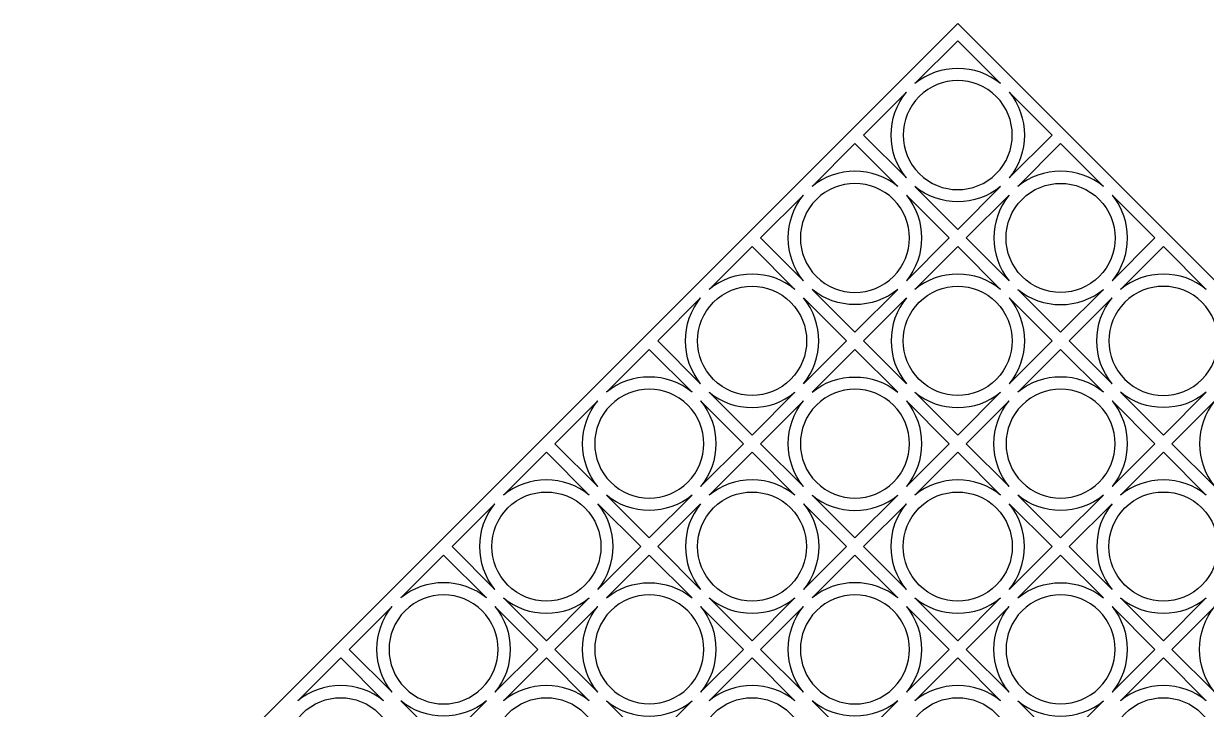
# Model space of a CAD drawing. Header units: centimetres. Extents: x -323 to 323, y -154 to 154.
# Drawn here: x -322.9 to -127.7, y 41 to 154.1 of the extents above; entities that cross this region are included whole.
import ezdxf

# ---------------------------------------------------------------- set-up
doc = ezdxf.new("R2010")
doc.units = ezdxf.units.CM
doc.header["$MEASUREMENT"] = 0
doc.layers.add('layer 1', color=7, linetype='Continuous')

msp = doc.modelspace()

# ---------------------------------------------------------------- linework, layer by layer
at = {"layer": 'layer 1', "color": 250}
for points, knots in [([(-168.76923, -154.14938), (-168.76923, -154.14938), (-322.91834, -0.00025), (-322.91834, -0.00025), (-322.91834, -0.00025), (-322.91834, -0.00025), (-168.76863, 154.14937), (-168.76863, 154.14937), (-168.76863, 154.14937), (-168.76863, 154.14937), (-14.61956, 0.0003), (-14.61956, 0.0003), (-14.61956, 0.0003), (-14.61956, 0.0003), (-168.76923, -154.14938), (-168.76923, -154.14938)], [0, 0, 0, 0, 0.2, 0.2, 0.2, 0.2, 0.4, 0.4, 0.4, 0.4, 0.6, 0.6, 0.6, 0.6, 1, 1, 1, 1]), ([(-175.83977, 144.2501), (-171.82001, 147.59938), (-165.71725, 147.59939), (-161.6975, 144.25012), (-161.6975, 144.25012), (-161.6975, 144.25012), (-168.76864, 151.32126), (-168.76864, 151.32126), (-168.76864, 151.32126), (-168.76864, 151.32126), (-175.83977, 144.2501), (-175.83977, 144.2501)], [0, 0, 0, 0, 0.25, 0.25, 0.25, 0.25, 0.5, 0.5, 0.5, 0.5, 1, 1, 1, 1]), ([(-162.40497, 142.12847), (-158.89189, 138.61548), (-158.89194, 132.91411), (-162.4049, 129.40109), (-162.4049, 129.40109), (-165.91794, 125.88803), (-171.61927, 125.88805), (-175.1323, 129.40105), (-175.1323, 129.40105), (-178.64533, 132.91406), (-178.64535, 138.6154), (-175.13234, 142.12844), (-175.13234, 142.12844), (-171.63792, 145.62289), (-165.89941, 145.62296), (-162.40497, 142.12847)], [0, 0, 0, 0, 0.2, 0.2, 0.2, 0.2, 0.4, 0.4, 0.4, 0.4, 0.6, 0.6, 0.6, 0.6, 1, 1, 1, 1]), ([(-177.25398, 142.83589), (-180.60328, 138.81616), (-180.60321, 132.71335), (-177.25398, 128.69361), (-177.25398, 128.69361), (-177.25398, 128.69361), (-184.32513, 135.76477), (-184.32513, 135.76477), (-184.32513, 135.76477), (-184.32513, 135.76477), (-177.25398, 142.83589), (-177.25398, 142.83589)], [0, 0, 0, 0, 0.25, 0.25, 0.25, 0.25, 0.5, 0.5, 0.5, 0.5, 1, 1, 1, 1]), ([(-160.28326, 128.69361), (-156.93399, 132.71338), (-156.93401, 138.81614), (-160.28328, 142.8359), (-160.28328, 142.8359), (-160.28328, 142.8359), (-153.21214, 135.76477), (-153.21214, 135.76477), (-153.21214, 135.76477), (-153.21214, 135.76477), (-160.28326, 128.69361), (-160.28326, 128.69361)], [0, 0, 0, 0, 0.25, 0.25, 0.25, 0.25, 0.5, 0.5, 0.5, 0.5, 1, 1, 1, 1]), ([(-192.81033, 127.27954), (-188.79058, 130.62882), (-182.68782, 130.62883), (-178.66806, 127.27956), (-178.66806, 127.27956), (-178.66806, 127.27956), (-185.7392, 134.3507), (-185.7392, 134.3507), (-185.7392, 134.3507), (-185.7392, 134.3507), (-192.81033, 127.27954), (-192.81033, 127.27954)], [0, 0, 0, 0, 0.25, 0.25, 0.25, 0.25, 0.5, 0.5, 0.5, 0.5, 1, 1, 1, 1]), ([(-158.86922, 127.27957), (-154.84944, 130.62885), (-148.7467, 130.6288), (-144.72693, 127.27955), (-144.72693, 127.27955), (-144.72693, 127.27955), (-151.79807, 134.35069), (-151.79807, 134.35069), (-151.79807, 134.35069), (-151.79807, 134.35069), (-158.86922, 127.27957), (-158.86922, 127.27957)], [0, 0, 0, 0, 0.25, 0.25, 0.25, 0.25, 0.5, 0.5, 0.5, 0.5, 1, 1, 1, 1]), ([(-179.37552, 125.15792), (-175.86247, 121.64492), (-175.86249, 115.94356), (-179.37546, 112.43053), (-179.37546, 112.43053), (-182.8885, 108.91747), (-188.58982, 108.9175), (-192.10286, 112.43049), (-192.10286, 112.43049), (-195.61589, 115.94349), (-195.61591, 121.64484), (-192.10291, 125.15787), (-192.10291, 125.15787), (-188.60848, 128.65233), (-182.86999, 128.65238), (-179.37552, 125.15792)], [0, 0, 0, 0, 0.2, 0.2, 0.2, 0.2, 0.4, 0.4, 0.4, 0.4, 0.6, 0.6, 0.6, 0.6, 1, 1, 1, 1]), ([(-175.83977, 127.27941), (-171.82004, 123.93016), (-165.71725, 123.93012), (-161.6975, 127.27938), (-161.6975, 127.27938), (-161.6975, 127.27938), (-168.76864, 120.20825), (-168.76864, 120.20825), (-168.76864, 120.20825), (-168.76864, 120.20825), (-175.83977, 127.27941), (-175.83977, 127.27941)], [0, 0, 0, 0, 0.25, 0.25, 0.25, 0.25, 0.5, 0.5, 0.5, 0.5, 1, 1, 1, 1]), ([(-145.43435, 125.15787), (-148.94732, 128.67093), (-154.64873, 128.67089), (-158.16174, 125.15794), (-158.16174, 125.15794), (-161.67478, 121.6449), (-161.67479, 115.94357), (-158.16178, 112.43053), (-158.16178, 112.43053), (-154.64876, 108.91748), (-148.94744, 108.9175), (-145.4344, 112.43048), (-145.4344, 112.43048), (-141.93992, 115.92493), (-141.9399, 121.66339), (-145.43435, 125.15787)], [0, 0, 0, 0, 0.2, 0.2, 0.2, 0.2, 0.4, 0.4, 0.4, 0.4, 0.6, 0.6, 0.6, 0.6, 1, 1, 1, 1]), ([(-194.22455, 125.86533), (-197.57385, 121.8456), (-197.57378, 115.74279), (-194.22454, 111.72305), (-194.22454, 111.72305), (-194.22454, 111.72305), (-201.29569, 118.7942), (-201.29569, 118.7942), (-201.29569, 118.7942), (-201.29569, 118.7942), (-194.22455, 125.86533), (-194.22455, 125.86533)], [0, 0, 0, 0, 0.25, 0.25, 0.25, 0.25, 0.5, 0.5, 0.5, 0.5, 1, 1, 1, 1]), ([(-177.25383, 111.72305), (-173.90453, 115.74284), (-173.90459, 121.84557), (-177.25384, 125.86534), (-177.25384, 125.86534), (-177.25384, 125.86534), (-170.1827, 118.7942), (-170.1827, 118.7942), (-170.1827, 118.7942), (-170.1827, 118.7942), (-177.25383, 111.72305), (-177.25383, 111.72305)], [0, 0, 0, 0, 0.25, 0.25, 0.25, 0.25, 0.5, 0.5, 0.5, 0.5, 1, 1, 1, 1]), ([(-160.28343, 111.72306), (-163.63267, 115.74282), (-163.63271, 121.84558), (-160.28344, 125.86535), (-160.28344, 125.86535), (-160.28344, 125.86535), (-167.35458, 118.7942), (-167.35458, 118.7942), (-167.35458, 118.7942), (-167.35458, 118.7942), (-160.28343, 111.72306), (-160.28343, 111.72306)], [0, 0, 0, 0, 0.25, 0.25, 0.25, 0.25, 0.5, 0.5, 0.5, 0.5, 1, 1, 1, 1]), ([(-143.31273, 111.72306), (-139.96346, 115.74281), (-139.96342, 121.84555), (-143.31271, 125.86533), (-143.31271, 125.86533), (-143.31271, 125.86533), (-136.24156, 118.79419), (-136.24156, 118.79419), (-136.24156, 118.79419), (-136.24156, 118.79419), (-143.31273, 111.72306), (-143.31273, 111.72306)], [0, 0, 0, 0, 0.25, 0.25, 0.25, 0.25, 0.5, 0.5, 0.5, 0.5, 1, 1, 1, 1]), ([(-209.78104, 110.30884), (-205.7613, 113.65813), (-199.65852, 113.65809), (-195.63876, 110.30884), (-195.63876, 110.30884), (-195.63876, 110.30884), (-202.70991, 117.37999), (-202.70991, 117.37999), (-202.70991, 117.37999), (-202.70991, 117.37999), (-209.78104, 110.30884), (-209.78104, 110.30884)], [0, 0, 0, 0, 0.25, 0.25, 0.25, 0.25, 0.5, 0.5, 0.5, 0.5, 1, 1, 1, 1]), ([(-175.83978, 110.30901), (-171.82, 113.6583), (-165.71726, 113.65824), (-161.69749, 110.30899), (-161.69749, 110.30899), (-161.69749, 110.30899), (-168.76863, 117.38013), (-168.76863, 117.38013), (-168.76863, 117.38013), (-168.76863, 117.38013), (-175.83978, 110.30901), (-175.83978, 110.30901)], [0, 0, 0, 0, 0.25, 0.25, 0.25, 0.25, 0.5, 0.5, 0.5, 0.5, 1, 1, 1, 1]), ([(-141.89865, 110.30897), (-137.87893, 113.65821), (-131.77613, 113.65828), (-127.75638, 110.30899), (-127.75638, 110.30899), (-127.75638, 110.30899), (-134.82753, 117.38014), (-134.82753, 117.38014), (-134.82753, 117.38014), (-134.82753, 117.38014), (-141.89865, 110.30897), (-141.89865, 110.30897)], [0, 0, 0, 0, 0.25, 0.25, 0.25, 0.25, 0.5, 0.5, 0.5, 0.5, 1, 1, 1, 1]), ([(-209.07362, 95.45981), (-205.56063, 91.94676), (-199.85929, 91.94679), (-196.34624, 95.45976), (-196.34624, 95.45976), (-192.83318, 98.97278), (-192.83321, 104.67412), (-196.34619, 108.18716), (-196.34619, 108.18716), (-199.8592, 111.70017), (-205.56056, 111.7002), (-209.07357, 108.1872), (-209.07357, 108.1872), (-212.56805, 104.69277), (-212.56809, 98.95428), (-209.07362, 95.45981)], [0, 0, 0, 0, 0.2, 0.2, 0.2, 0.2, 0.4, 0.4, 0.4, 0.4, 0.6, 0.6, 0.6, 0.6, 1, 1, 1, 1]), ([(-162.40492, 108.18731), (-165.91791, 111.70036), (-171.61926, 111.70035), (-175.1323, 108.18737), (-175.1323, 108.18737), (-178.64536, 104.67433), (-178.64532, 98.973), (-175.13234, 95.45997), (-175.13234, 95.45997), (-171.61934, 91.94694), (-165.91799, 91.94692), (-162.40497, 95.45992), (-162.40497, 95.45992), (-158.9105, 98.95436), (-158.91044, 104.69284), (-162.40492, 108.18731)], [0, 0, 0, 0, 0.2, 0.2, 0.2, 0.2, 0.4, 0.4, 0.4, 0.4, 0.6, 0.6, 0.6, 0.6, 1, 1, 1, 1]), ([(-128.46383, 108.18734), (-124.95079, 104.67435), (-124.95081, 98.97299), (-128.46378, 95.45996), (-128.46378, 95.45996), (-131.9768, 91.94691), (-137.67815, 91.94693), (-141.19118, 95.45992), (-141.19118, 95.45992), (-144.70419, 98.9729), (-144.70424, 104.67426), (-141.19125, 108.18728), (-141.19125, 108.18728), (-137.69679, 111.68176), (-131.95832, 111.68183), (-128.46383, 108.18734)], [0, 0, 0, 0, 0.2, 0.2, 0.2, 0.2, 0.4, 0.4, 0.4, 0.4, 0.6, 0.6, 0.6, 0.6, 1, 1, 1, 1]), ([(-192.81034, 110.30884), (-188.79059, 106.9596), (-182.68782, 106.95955), (-178.66805, 110.30882), (-178.66805, 110.30882), (-178.66805, 110.30882), (-185.7392, 103.23769), (-185.7392, 103.23769), (-185.7392, 103.23769), (-185.7392, 103.23769), (-192.81034, 110.30884), (-192.81034, 110.30884)], [0, 0, 0, 0, 0.25, 0.25, 0.25, 0.25, 0.5, 0.5, 0.5, 0.5, 1, 1, 1, 1]), ([(-144.72694, 110.30884), (-148.74667, 106.95958), (-154.84945, 106.95959), (-158.86922, 110.30885), (-158.86922, 110.30885), (-158.86922, 110.30885), (-151.79806, 103.23769), (-151.79806, 103.23769), (-151.79806, 103.23769), (-151.79806, 103.23769), (-144.72694, 110.30884), (-144.72694, 110.30884)], [0, 0, 0, 0, 0.25, 0.25, 0.25, 0.25, 0.5, 0.5, 0.5, 0.5, 1, 1, 1, 1]), ([(-211.19526, 108.89462), (-214.54454, 104.87488), (-214.54452, 98.7721), (-211.19527, 94.75235), (-211.19527, 94.75235), (-211.19527, 94.75235), (-218.26641, 101.82349), (-218.26641, 101.82349), (-218.26641, 101.82349), (-218.26641, 101.82349), (-211.19526, 108.89462), (-211.19526, 108.89462)], [0, 0, 0, 0, 0.25, 0.25, 0.25, 0.25, 0.5, 0.5, 0.5, 0.5, 1, 1, 1, 1]), ([(-194.22455, 108.89463), (-190.8753, 104.87488), (-190.87526, 98.77211), (-194.22453, 94.75235), (-194.22453, 94.75235), (-194.22453, 94.75235), (-187.1534, 101.82349), (-187.1534, 101.82349), (-187.1534, 101.82349), (-187.1534, 101.82349), (-194.22455, 108.89463), (-194.22455, 108.89463)], [0, 0, 0, 0, 0.25, 0.25, 0.25, 0.25, 0.5, 0.5, 0.5, 0.5, 1, 1, 1, 1]), ([(-177.254, 94.75249), (-180.60324, 98.77225), (-180.60326, 104.87501), (-177.25401, 108.89478), (-177.25401, 108.89478), (-177.25401, 108.89478), (-184.32514, 101.82363), (-184.32514, 101.82363), (-184.32514, 101.82363), (-184.32514, 101.82363), (-177.254, 94.75249), (-177.254, 94.75249)], [0, 0, 0, 0, 0.25, 0.25, 0.25, 0.25, 0.5, 0.5, 0.5, 0.5, 1, 1, 1, 1]), ([(-160.28329, 94.7525), (-156.93402, 98.77227), (-156.93398, 104.87499), (-160.28327, 108.89477), (-160.28327, 108.89477), (-160.28327, 108.89477), (-153.21213, 101.82363), (-153.21213, 101.82363), (-153.21213, 101.82363), (-153.21213, 101.82363), (-160.28329, 94.7525), (-160.28329, 94.7525)], [0, 0, 0, 0, 0.25, 0.25, 0.25, 0.25, 0.5, 0.5, 0.5, 0.5, 1, 1, 1, 1]), ([(-143.31286, 108.89476), (-146.66215, 104.87503), (-146.66212, 98.77224), (-143.31286, 94.75248), (-143.31286, 94.75248), (-143.31286, 94.75248), (-150.38402, 101.82363), (-150.38402, 101.82363), (-150.38402, 101.82363), (-150.38402, 101.82363), (-143.31286, 108.89476), (-143.31286, 108.89476)], [0, 0, 0, 0, 0.25, 0.25, 0.25, 0.25, 0.5, 0.5, 0.5, 0.5, 1, 1, 1, 1]), ([(-226.7516, 93.33827), (-222.73184, 96.68753), (-216.6291, 96.68759), (-212.60933, 93.33829), (-212.60933, 93.33829), (-212.60933, 93.33829), (-219.68046, 100.40943), (-219.68046, 100.40943), (-219.68046, 100.40943), (-219.68046, 100.40943), (-226.7516, 93.33827), (-226.7516, 93.33827)], [0, 0, 0, 0, 0.25, 0.25, 0.25, 0.25, 0.5, 0.5, 0.5, 0.5, 1, 1, 1, 1]), ([(-178.6682, 93.33828), (-182.68794, 96.68753), (-188.79073, 96.68757), (-192.81049, 93.3383), (-192.81049, 93.3383), (-192.81049, 93.3383), (-185.73934, 100.40943), (-185.73934, 100.40943), (-185.73934, 100.40943), (-185.73934, 100.40943), (-178.6682, 93.33828), (-178.6682, 93.33828)], [0, 0, 0, 0, 0.25, 0.25, 0.25, 0.25, 0.5, 0.5, 0.5, 0.5, 1, 1, 1, 1]), ([(-158.86921, 93.33841), (-154.84944, 96.68768), (-148.74672, 96.68771), (-144.72694, 93.33843), (-144.72694, 93.33843), (-144.72694, 93.33843), (-151.79808, 100.40957), (-151.79808, 100.40957), (-151.79808, 100.40957), (-151.79808, 100.40957), (-158.86921, 93.33841), (-158.86921, 93.33841)], [0, 0, 0, 0, 0.25, 0.25, 0.25, 0.25, 0.5, 0.5, 0.5, 0.5, 1, 1, 1, 1]), ([(-213.31679, 91.21665), (-209.80373, 87.70365), (-209.80376, 82.00229), (-213.31673, 78.48926), (-213.31673, 78.48926), (-216.82975, 74.97622), (-222.5311, 74.97622), (-226.04413, 78.48922), (-226.04413, 78.48922), (-229.55716, 82.00222), (-229.55719, 87.70357), (-226.04418, 91.2166), (-226.04418, 91.2166), (-222.54976, 94.71105), (-216.81125, 94.71111), (-213.31679, 91.21665)], [0, 0, 0, 0, 0.2, 0.2, 0.2, 0.2, 0.4, 0.4, 0.4, 0.4, 0.6, 0.6, 0.6, 0.6, 1, 1, 1, 1]), ([(-192.10302, 78.48921), (-195.61607, 82.0022), (-195.61605, 87.70354), (-192.10308, 91.21659), (-192.10308, 91.21659), (-188.59005, 94.72965), (-182.88869, 94.72961), (-179.37567, 91.21664), (-179.37567, 91.21664), (-175.86266, 87.70363), (-175.86262, 82.00228), (-179.37563, 78.48926), (-179.37563, 78.48926), (-182.87007, 74.99477), (-188.60854, 74.99474), (-192.10302, 78.48921)], [0, 0, 0, 0, 0.2, 0.2, 0.2, 0.2, 0.4, 0.4, 0.4, 0.4, 0.6, 0.6, 0.6, 0.6, 1, 1, 1, 1]), ([(-145.4344, 91.21678), (-141.92134, 87.70378), (-141.92139, 82.00241), (-145.43435, 78.4894), (-145.43435, 78.4894), (-148.94736, 74.97636), (-154.64873, 74.97634), (-158.16174, 78.48936), (-158.16174, 78.48936), (-161.67477, 82.00235), (-161.67479, 87.70371), (-158.16179, 91.21673), (-158.16179, 91.21673), (-154.67157, 94.70698), (-148.92466, 94.70704), (-145.4344, 91.21678)], [0, 0, 0, 0, 0.2, 0.2, 0.2, 0.2, 0.4, 0.4, 0.4, 0.4, 0.6, 0.6, 0.6, 0.6, 1, 1, 1, 1]), ([(-228.16582, 91.92407), (-231.51509, 87.90431), (-231.51506, 81.80154), (-228.16581, 77.78178), (-228.16581, 77.78178), (-228.16581, 77.78178), (-235.23696, 84.85294), (-235.23696, 84.85294), (-235.23696, 84.85294), (-235.23696, 84.85294), (-228.16582, 91.92407), (-228.16582, 91.92407)], [0, 0, 0, 0, 0.25, 0.25, 0.25, 0.25, 0.5, 0.5, 0.5, 0.5, 1, 1, 1, 1]), ([(-211.19509, 77.78178), (-207.8458, 81.80156), (-207.84585, 87.90429), (-211.1951, 91.92407), (-211.1951, 91.92407), (-211.1951, 91.92407), (-204.12398, 84.85294), (-204.12398, 84.85294), (-204.12398, 84.85294), (-204.12398, 84.85294), (-211.19509, 77.78178), (-211.19509, 77.78178)], [0, 0, 0, 0, 0.25, 0.25, 0.25, 0.25, 0.5, 0.5, 0.5, 0.5, 1, 1, 1, 1]), ([(-195.63876, 93.33812), (-199.65854, 89.98883), (-205.76127, 89.98887), (-209.78105, 93.33813), (-209.78105, 93.33813), (-209.78105, 93.33813), (-202.70991, 86.26699), (-202.70991, 86.26699), (-202.70991, 86.26699), (-202.70991, 86.26699), (-195.63876, 93.33812), (-195.63876, 93.33812)], [0, 0, 0, 0, 0.25, 0.25, 0.25, 0.25, 0.5, 0.5, 0.5, 0.5, 1, 1, 1, 1]), ([(-194.22471, 91.92407), (-197.574, 87.9043), (-197.57395, 81.80156), (-194.2247, 77.78178), (-194.2247, 77.78178), (-194.2247, 77.78178), (-201.29584, 84.85292), (-201.29584, 84.85292), (-201.29584, 84.85292), (-201.29584, 84.85292), (-194.22471, 91.92407), (-194.22471, 91.92407)], [0, 0, 0, 0, 0.25, 0.25, 0.25, 0.25, 0.5, 0.5, 0.5, 0.5, 1, 1, 1, 1]), ([(-177.25399, 77.78179), (-173.9047, 81.80154), (-173.90474, 87.90431), (-177.25399, 91.92407), (-177.25399, 91.92407), (-177.25399, 91.92407), (-170.18284, 84.85292), (-170.18284, 84.85292), (-170.18284, 84.85292), (-170.18284, 84.85292), (-177.25399, 77.78179), (-177.25399, 77.78179)], [0, 0, 0, 0, 0.25, 0.25, 0.25, 0.25, 0.5, 0.5, 0.5, 0.5, 1, 1, 1, 1]), ([(-161.6975, 93.33828), (-165.71726, 89.989), (-171.82002, 89.98903), (-175.83978, 93.33829), (-175.83978, 93.33829), (-175.83978, 93.33829), (-168.76863, 86.26714), (-168.76863, 86.26714), (-168.76863, 86.26714), (-168.76863, 86.26714), (-161.6975, 93.33828), (-161.6975, 93.33828)], [0, 0, 0, 0, 0.25, 0.25, 0.25, 0.25, 0.5, 0.5, 0.5, 0.5, 1, 1, 1, 1]), ([(-160.28343, 91.9242), (-163.63271, 87.90445), (-163.63267, 81.80167), (-160.28343, 77.78192), (-160.28343, 77.78192), (-160.28343, 77.78192), (-167.35458, 84.85307), (-167.35458, 84.85307), (-167.35458, 84.85307), (-167.35458, 84.85307), (-160.28343, 91.9242), (-160.28343, 91.9242)], [0, 0, 0, 0, 0.25, 0.25, 0.25, 0.25, 0.5, 0.5, 0.5, 0.5, 1, 1, 1, 1]), ([(-143.31271, 77.78193), (-139.9634, 81.80171), (-139.96347, 87.90444), (-143.31272, 91.92421), (-143.31272, 91.92421), (-143.31272, 91.92421), (-136.24158, 84.85307), (-136.24158, 84.85307), (-136.24158, 84.85307), (-136.24158, 84.85307), (-143.31271, 77.78193), (-143.31271, 77.78193)], [0, 0, 0, 0, 0.25, 0.25, 0.25, 0.25, 0.5, 0.5, 0.5, 0.5, 1, 1, 1, 1]), ([(-141.89866, 93.33827), (-137.8789, 89.98903), (-131.77615, 89.98897), (-127.75637, 93.33825), (-127.75637, 93.33825), (-127.75637, 93.33825), (-134.82753, 86.26713), (-134.82753, 86.26713), (-134.82753, 86.26713), (-134.82753, 86.26713), (-141.89866, 93.33827), (-141.89866, 93.33827)], [0, 0, 0, 0, 0.25, 0.25, 0.25, 0.25, 0.5, 0.5, 0.5, 0.5, 1, 1, 1, 1]), ([(-126.34231, 77.78192), (-129.69156, 81.80164), (-129.69158, 87.90447), (-126.34233, 91.92421), (-126.34233, 91.92421), (-126.34233, 91.92421), (-133.41346, 84.85306), (-133.41346, 84.85306), (-133.41346, 84.85306), (-133.41346, 84.85306), (-126.34231, 77.78192), (-126.34231, 77.78192)], [0, 0, 0, 0, 0.25, 0.25, 0.25, 0.25, 0.5, 0.5, 0.5, 0.5, 1, 1, 1, 1]), ([(-243.72231, 76.36758), (-239.70254, 79.71687), (-233.59978, 79.71682), (-229.58002, 76.36757), (-229.58002, 76.36757), (-229.58002, 76.36757), (-236.65118, 83.43872), (-236.65118, 83.43872), (-236.65118, 83.43872), (-236.65118, 83.43872), (-243.72231, 76.36758), (-243.72231, 76.36758)], [0, 0, 0, 0, 0.25, 0.25, 0.25, 0.25, 0.5, 0.5, 0.5, 0.5, 1, 1, 1, 1]), ([(-209.78105, 76.36774), (-207.87526, 77.95564), (-205.38889, 78.87844), (-202.71003, 78.87847), (-202.71003, 78.87847), (-202.71003, 78.87847), (-202.71003, 78.88237), (-202.71003, 78.88237), (-202.71003, 78.88237), (-202.71003, 78.88237), (-202.70987, 78.88237), (-202.70987, 78.88237), (-202.70987, 78.88237), (-202.70987, 78.88237), (-202.70981, 78.88238), (-202.70981, 78.88238), (-202.70981, 78.88238), (-202.70981, 78.88238), (-202.70981, 78.87846), (-202.70981, 78.87846), (-202.70981, 78.87846), (-200.03095, 78.87846), (-197.54457, 77.95563), (-195.63876, 76.36773), (-195.63876, 76.36773), (-195.63876, 76.36773), (-202.70989, 83.43886), (-202.70989, 83.43886), (-202.70989, 83.43886), (-202.70989, 83.43886), (-209.78105, 76.36774), (-209.78105, 76.36774)], [0, 0, 0, 0, 0.111111111, 0.111111111, 0.111111111, 0.111111111, 0.222222222, 0.222222222, 0.222222222, 0.222222222, 0.333333333, 0.333333333, 0.333333333, 0.333333333, 0.444444444, 0.444444444, 0.444444444, 0.444444444, 0.555555556, 0.555555556, 0.555555556, 0.555555556, 0.666666667, 0.666666667, 0.666666667, 0.666666667, 0.777777778, 0.777777778, 0.777777778, 0.777777778, 1, 1, 1, 1]), ([(-175.83992, 76.36771), (-171.82017, 79.71699), (-165.71739, 79.71696), (-161.69765, 76.3677), (-161.69765, 76.3677), (-161.69765, 76.3677), (-168.76879, 83.43886), (-168.76879, 83.43886), (-168.76879, 83.43886), (-168.76879, 83.43886), (-175.83992, 76.36771), (-175.83992, 76.36771)], [0, 0, 0, 0, 0.25, 0.25, 0.25, 0.25, 0.5, 0.5, 0.5, 0.5, 1, 1, 1, 1]), ([(-141.89866, 76.36787), (-137.87887, 79.71715), (-131.77615, 79.71712), (-127.75637, 76.36786), (-127.75637, 76.36786), (-127.75637, 76.36786), (-134.82751, 83.439), (-134.82751, 83.439), (-134.82751, 83.439), (-134.82751, 83.439), (-141.89866, 76.36787), (-141.89866, 76.36787)], [0, 0, 0, 0, 0.25, 0.25, 0.25, 0.25, 0.5, 0.5, 0.5, 0.5, 1, 1, 1, 1]), ([(-243.01489, 61.51855), (-239.50189, 58.00549), (-233.80054, 58.00551), (-230.28751, 61.51849), (-230.28751, 61.51849), (-226.77446, 65.03151), (-226.77447, 70.73287), (-230.28746, 74.24589), (-230.28746, 74.24589), (-233.80046, 77.75892), (-239.50181, 77.75894), (-243.01484, 74.24594), (-243.01484, 74.24594), (-246.50931, 70.7515), (-246.50936, 65.01301), (-243.01489, 61.51855)], [0, 0, 0, 0, 0.2, 0.2, 0.2, 0.2, 0.4, 0.4, 0.4, 0.4, 0.6, 0.6, 0.6, 0.6, 1, 1, 1, 1]), ([(-226.7516, 76.36758), (-222.73187, 73.01834), (-216.62907, 73.01829), (-212.60932, 76.36756), (-212.60932, 76.36756), (-212.60932, 76.36756), (-219.68046, 69.29642), (-219.68046, 69.29642), (-219.68046, 69.29642), (-219.68046, 69.29642), (-226.7516, 76.36758), (-226.7516, 76.36758)], [0, 0, 0, 0, 0.25, 0.25, 0.25, 0.25, 0.5, 0.5, 0.5, 0.5, 1, 1, 1, 1]), ([(-196.34618, 74.24604), (-199.85917, 77.75909), (-205.56054, 77.75907), (-209.07357, 74.2461), (-209.07357, 74.2461), (-212.58662, 70.73308), (-212.58659, 65.03171), (-209.07361, 61.5187), (-209.07361, 61.5187), (-205.5606, 58.00567), (-199.85927, 58.00565), (-196.34623, 61.51865), (-196.34623, 61.51865), (-192.85177, 65.01308), (-192.85171, 70.75157), (-196.34618, 74.24604)], [0, 0, 0, 0, 0.2, 0.2, 0.2, 0.2, 0.4, 0.4, 0.4, 0.4, 0.6, 0.6, 0.6, 0.6, 1, 1, 1, 1]), ([(-178.66822, 76.36758), (-182.68796, 73.01831), (-188.79071, 73.01829), (-192.81048, 76.36756), (-192.81048, 76.36756), (-192.81048, 76.36756), (-185.73934, 69.29642), (-185.73934, 69.29642), (-185.73934, 69.29642), (-185.73934, 69.29642), (-178.66822, 76.36758), (-178.66822, 76.36758)], [0, 0, 0, 0, 0.25, 0.25, 0.25, 0.25, 0.5, 0.5, 0.5, 0.5, 1, 1, 1, 1]), ([(-175.13251, 61.51868), (-171.61949, 58.00561), (-165.91815, 58.00565), (-162.40512, 61.51862), (-162.40512, 61.51862), (-158.89209, 65.03163), (-158.89207, 70.73301), (-162.40509, 74.24602), (-162.40509, 74.24602), (-165.91808, 77.75905), (-171.61944, 77.75906), (-175.13246, 74.24607), (-175.13246, 74.24607), (-178.62694, 70.75161), (-178.62696, 65.01314), (-175.13251, 61.51868)], [0, 0, 0, 0, 0.2, 0.2, 0.2, 0.2, 0.4, 0.4, 0.4, 0.4, 0.6, 0.6, 0.6, 0.6, 1, 1, 1, 1]), ([(-158.86922, 76.36771), (-154.84947, 73.01846), (-148.74669, 73.01843), (-144.72694, 76.36769), (-144.72694, 76.36769), (-144.72694, 76.36769), (-151.79808, 69.29656), (-151.79808, 69.29656), (-151.79808, 69.29656), (-151.79808, 69.29656), (-158.86922, 76.36771), (-158.86922, 76.36771)], [0, 0, 0, 0, 0.25, 0.25, 0.25, 0.25, 0.5, 0.5, 0.5, 0.5, 1, 1, 1, 1]), ([(-128.4638, 74.24618), (-131.9768, 77.75924), (-137.67817, 77.75919), (-141.19118, 74.24623), (-141.19118, 74.24623), (-144.70422, 70.73322), (-144.70423, 65.03184), (-141.19122, 61.51884), (-141.19122, 61.51884), (-137.67821, 58.0058), (-131.97686, 58.0058), (-128.46384, 61.51879), (-128.46384, 61.51879), (-124.96937, 65.01323), (-124.96933, 70.75171), (-128.4638, 74.24618)], [0, 0, 0, 0, 0.2, 0.2, 0.2, 0.2, 0.4, 0.4, 0.4, 0.4, 0.6, 0.6, 0.6, 0.6, 1, 1, 1, 1]), ([(-245.13652, 74.95336), (-248.4858, 70.93362), (-248.48581, 64.83084), (-245.13653, 60.81109), (-245.13653, 60.81109), (-245.13653, 60.81109), (-252.20767, 67.88222), (-252.20767, 67.88222), (-252.20767, 67.88222), (-252.20767, 67.88222), (-245.13652, 74.95336), (-245.13652, 74.95336)], [0, 0, 0, 0, 0.25, 0.25, 0.25, 0.25, 0.5, 0.5, 0.5, 0.5, 1, 1, 1, 1]), ([(-228.16583, 74.95336), (-224.81656, 70.93362), (-224.81653, 64.83084), (-228.1658, 60.81108), (-228.1658, 60.81108), (-228.1658, 60.81108), (-221.09466, 67.88222), (-221.09466, 67.88222), (-221.09466, 67.88222), (-221.09466, 67.88222), (-228.16583, 74.95336), (-228.16583, 74.95336)], [0, 0, 0, 0, 0.25, 0.25, 0.25, 0.25, 0.5, 0.5, 0.5, 0.5, 1, 1, 1, 1]), ([(-211.19526, 60.81123), (-214.54449, 64.83095), (-214.54454, 70.93376), (-211.19528, 74.95351), (-211.19528, 74.95351), (-211.19528, 74.95351), (-218.26642, 67.88237), (-218.26642, 67.88237), (-218.26642, 67.88237), (-218.26642, 67.88237), (-211.19526, 60.81123), (-211.19526, 60.81123)], [0, 0, 0, 0, 0.25, 0.25, 0.25, 0.25, 0.5, 0.5, 0.5, 0.5, 1, 1, 1, 1]), ([(-194.22457, 60.81123), (-190.8753, 64.83097), (-190.87522, 70.93372), (-194.22454, 74.9535), (-194.22454, 74.9535), (-194.22454, 74.9535), (-187.1534, 67.88237), (-187.1534, 67.88237), (-187.1534, 67.88237), (-187.1534, 67.88237), (-194.22457, 60.81123), (-194.22457, 60.81123)], [0, 0, 0, 0, 0.25, 0.25, 0.25, 0.25, 0.5, 0.5, 0.5, 0.5, 1, 1, 1, 1]), ([(-177.25413, 74.95349), (-180.6034, 70.93374), (-180.60343, 64.83099), (-177.25415, 60.81122), (-177.25415, 60.81122), (-177.25415, 60.81122), (-184.32529, 67.88236), (-184.32529, 67.88236), (-184.32529, 67.88236), (-184.32529, 67.88236), (-177.25413, 74.95349), (-177.25413, 74.95349)], [0, 0, 0, 0, 0.25, 0.25, 0.25, 0.25, 0.5, 0.5, 0.5, 0.5, 1, 1, 1, 1]), ([(-160.28343, 74.9535), (-156.93418, 70.93375), (-156.93414, 64.83097), (-160.28341, 60.81121), (-160.28341, 60.81121), (-160.28341, 60.81121), (-153.21228, 67.88236), (-153.21228, 67.88236), (-153.21228, 67.88236), (-153.21228, 67.88236), (-160.28343, 74.9535), (-160.28343, 74.9535)], [0, 0, 0, 0, 0.25, 0.25, 0.25, 0.25, 0.5, 0.5, 0.5, 0.5, 1, 1, 1, 1]), ([(-143.31287, 60.81136), (-146.66212, 64.8311), (-146.66215, 70.9339), (-143.31289, 74.95365), (-143.31289, 74.95365), (-143.31289, 74.95365), (-150.38402, 67.8825), (-150.38402, 67.8825), (-150.38402, 67.8825), (-150.38402, 67.8825), (-143.31287, 60.81136), (-143.31287, 60.81136)], [0, 0, 0, 0, 0.25, 0.25, 0.25, 0.25, 0.5, 0.5, 0.5, 0.5, 1, 1, 1, 1]), ([(-260.69289, 59.39707), (-256.6731, 62.74634), (-250.57039, 62.74637), (-246.55062, 59.39709), (-246.55062, 59.39709), (-246.55062, 59.39709), (-253.62176, 66.46824), (-253.62176, 66.46824), (-253.62176, 66.46824), (-253.62176, 66.46824), (-260.69289, 59.39707), (-260.69289, 59.39707)], [0, 0, 0, 0, 0.25, 0.25, 0.25, 0.25, 0.5, 0.5, 0.5, 0.5, 1, 1, 1, 1]), ([(-212.60948, 59.39701), (-216.6292, 62.74627), (-222.73201, 62.74629), (-226.75175, 59.39703), (-226.75175, 59.39703), (-226.75175, 59.39703), (-219.68061, 66.46817), (-219.68061, 66.46817), (-219.68061, 66.46817), (-219.68061, 66.46817), (-212.60948, 59.39701), (-212.60948, 59.39701)], [0, 0, 0, 0, 0.25, 0.25, 0.25, 0.25, 0.5, 0.5, 0.5, 0.5, 1, 1, 1, 1]), ([(-192.81048, 59.39714), (-188.79071, 62.74642), (-182.68798, 62.74644), (-178.66821, 59.39716), (-178.66821, 59.39716), (-178.66821, 59.39716), (-185.73935, 66.4683), (-185.73935, 66.4683), (-185.73935, 66.4683), (-185.73935, 66.4683), (-192.81048, 59.39714), (-192.81048, 59.39714)], [0, 0, 0, 0, 0.25, 0.25, 0.25, 0.25, 0.5, 0.5, 0.5, 0.5, 1, 1, 1, 1]), ([(-144.72708, 59.39715), (-148.74682, 62.74639), (-154.84961, 62.74644), (-158.86937, 59.39717), (-158.86937, 59.39717), (-158.86937, 59.39717), (-151.79822, 66.4683), (-151.79822, 66.4683), (-151.79822, 66.4683), (-151.79822, 66.4683), (-144.72708, 59.39715), (-144.72708, 59.39715)], [0, 0, 0, 0, 0.25, 0.25, 0.25, 0.25, 0.5, 0.5, 0.5, 0.5, 1, 1, 1, 1]), ([(-247.25807, 57.27545), (-243.74502, 53.76243), (-243.74504, 48.0611), (-247.25802, 44.54806), (-247.25802, 44.54806), (-250.77104, 41.03501), (-256.4724, 41.03503), (-259.98542, 44.54802), (-259.98542, 44.54802), (-263.49844, 48.06101), (-263.49844, 53.76238), (-259.98547, 57.2754), (-259.98547, 57.2754), (-256.49102, 60.76985), (-250.75256, 60.76991), (-247.25807, 57.27545)], [0, 0, 0, 0, 0.2, 0.2, 0.2, 0.2, 0.4, 0.4, 0.4, 0.4, 0.6, 0.6, 0.6, 0.6, 1, 1, 1, 1]), ([(-226.04429, 44.54794), (-229.55733, 48.06093), (-229.55732, 53.76229), (-226.04434, 57.27533), (-226.04434, 57.27533), (-222.53133, 60.78837), (-216.82995, 60.78835), (-213.31694, 57.27537), (-213.31694, 57.27537), (-209.80391, 53.76236), (-209.8039, 48.06102), (-213.31689, 44.54799), (-213.31689, 44.54799), (-216.81133, 41.05353), (-222.54981, 41.05347), (-226.04429, 44.54794)], [0, 0, 0, 0, 0.2, 0.2, 0.2, 0.2, 0.4, 0.4, 0.4, 0.4, 0.6, 0.6, 0.6, 0.6, 1, 1, 1, 1]), ([(-179.37567, 57.27552), (-175.86261, 53.76252), (-175.86264, 48.06116), (-179.37561, 44.54813), (-179.37561, 44.54813), (-182.88862, 41.03507), (-188.58999, 41.03509), (-192.10301, 44.54809), (-192.10301, 44.54809), (-195.61604, 48.06109), (-195.61606, 53.76244), (-192.10306, 57.27547), (-192.10306, 57.27547), (-188.60862, 60.76993), (-182.87014, 60.76999), (-179.37567, 57.27552)], [0, 0, 0, 0, 0.2, 0.2, 0.2, 0.2, 0.4, 0.4, 0.4, 0.4, 0.6, 0.6, 0.6, 0.6, 1, 1, 1, 1]), ([(-158.1619, 44.54808), (-161.67496, 48.06108), (-161.67493, 53.76243), (-158.16196, 57.27546), (-158.16196, 57.27546), (-154.64896, 60.78849), (-148.94756, 60.78851), (-145.43457, 57.2755), (-145.43457, 57.2755), (-141.92152, 53.76249), (-141.92152, 48.06114), (-145.43452, 44.54812), (-145.43452, 44.54812), (-148.92896, 41.05365), (-154.66744, 41.0536), (-158.1619, 44.54808)], [0, 0, 0, 0, 0.2, 0.2, 0.2, 0.2, 0.4, 0.4, 0.4, 0.4, 0.6, 0.6, 0.6, 0.6, 1, 1, 1, 1]), ([(-229.58002, 59.39685), (-233.5998, 56.04757), (-239.70255, 56.0476), (-243.72231, 59.39687), (-243.72231, 59.39687), (-243.72231, 59.39687), (-236.65118, 52.32573), (-236.65118, 52.32573), (-236.65118, 52.32573), (-236.65118, 52.32573), (-229.58002, 59.39685), (-229.58002, 59.39685)], [0, 0, 0, 0, 0.25, 0.25, 0.25, 0.25, 0.5, 0.5, 0.5, 0.5, 1, 1, 1, 1]), ([(-195.63876, 59.39701), (-199.65855, 56.04775), (-205.76126, 56.04775), (-209.78105, 59.39702), (-209.78105, 59.39702), (-209.78105, 59.39702), (-202.7099, 52.32587), (-202.7099, 52.32587), (-202.7099, 52.32587), (-202.7099, 52.32587), (-195.63876, 59.39701), (-195.63876, 59.39701)], [0, 0, 0, 0, 0.25, 0.25, 0.25, 0.25, 0.5, 0.5, 0.5, 0.5, 1, 1, 1, 1]), ([(-161.69764, 59.39699), (-165.71743, 56.0477), (-171.82015, 56.04774), (-175.83993, 59.397), (-175.83993, 59.397), (-175.83993, 59.397), (-168.76879, 52.32586), (-168.76879, 52.32586), (-168.76879, 52.32586), (-168.76879, 52.32586), (-161.69764, 59.39699), (-161.69764, 59.39699)], [0, 0, 0, 0, 0.25, 0.25, 0.25, 0.25, 0.5, 0.5, 0.5, 0.5, 1, 1, 1, 1]), ([(-127.75638, 59.39715), (-131.77614, 56.04787), (-137.8789, 56.0479), (-141.89866, 59.39716), (-141.89866, 59.39716), (-141.89866, 59.39716), (-134.82751, 52.326), (-134.82751, 52.326), (-134.82751, 52.326), (-134.82751, 52.326), (-127.75638, 59.39715), (-127.75638, 59.39715)], [0, 0, 0, 0, 0.25, 0.25, 0.25, 0.25, 0.5, 0.5, 0.5, 0.5, 1, 1, 1, 1]), ([(-262.1071, 57.98286), (-265.4564, 53.9631), (-265.45635, 47.86033), (-262.1071, 43.84058), (-262.1071, 43.84058), (-262.1071, 43.84058), (-269.17825, 50.91173), (-269.17825, 50.91173), (-269.17825, 50.91173), (-269.17825, 50.91173), (-262.1071, 57.98286), (-262.1071, 57.98286)], [0, 0, 0, 0, 0.25, 0.25, 0.25, 0.25, 0.5, 0.5, 0.5, 0.5, 1, 1, 1, 1]), ([(-245.13638, 43.84058), (-241.78709, 47.86036), (-241.78713, 53.96309), (-245.1364, 57.98287), (-245.1364, 57.98287), (-245.1364, 57.98287), (-238.06525, 50.91173), (-238.06525, 50.91173), (-238.06525, 50.91173), (-238.06525, 50.91173), (-245.13638, 43.84058), (-245.13638, 43.84058)], [0, 0, 0, 0, 0.25, 0.25, 0.25, 0.25, 0.5, 0.5, 0.5, 0.5, 1, 1, 1, 1]), ([(-228.16598, 57.98281), (-231.51527, 53.96303), (-231.51521, 47.86029), (-228.16596, 43.84052), (-228.16596, 43.84052), (-228.16596, 43.84052), (-235.2371, 50.91165), (-235.2371, 50.91165), (-235.2371, 50.91165), (-235.2371, 50.91165), (-228.16598, 57.98281), (-228.16598, 57.98281)], [0, 0, 0, 0, 0.25, 0.25, 0.25, 0.25, 0.5, 0.5, 0.5, 0.5, 1, 1, 1, 1]), ([(-211.19525, 43.84052), (-207.84599, 47.86031), (-207.84599, 53.96302), (-211.19526, 57.98281), (-211.19526, 57.98281), (-211.19526, 57.98281), (-204.12411, 50.91165), (-204.12411, 50.91165), (-204.12411, 50.91165), (-204.12411, 50.91165), (-211.19525, 43.84052), (-211.19525, 43.84052)], [0, 0, 0, 0, 0.25, 0.25, 0.25, 0.25, 0.5, 0.5, 0.5, 0.5, 1, 1, 1, 1]), ([(-194.2247, 57.98293), (-197.57397, 53.96318), (-197.57394, 47.8604), (-194.22469, 43.84065), (-194.22469, 43.84065), (-194.22469, 43.84065), (-201.29584, 50.9118), (-201.29584, 50.9118), (-201.29584, 50.9118), (-201.29584, 50.9118), (-194.2247, 57.98293), (-194.2247, 57.98293)], [0, 0, 0, 0, 0.25, 0.25, 0.25, 0.25, 0.5, 0.5, 0.5, 0.5, 1, 1, 1, 1]), ([(-177.25397, 43.84065), (-173.90468, 47.86044), (-173.90473, 53.96317), (-177.25399, 57.98294), (-177.25399, 57.98294), (-177.25399, 57.98294), (-170.18285, 50.9118), (-170.18285, 50.9118), (-170.18285, 50.9118), (-170.18285, 50.9118), (-177.25397, 43.84065), (-177.25397, 43.84065)], [0, 0, 0, 0, 0.25, 0.25, 0.25, 0.25, 0.5, 0.5, 0.5, 0.5, 1, 1, 1, 1]), ([(-160.2836, 57.98294), (-163.63286, 53.96315), (-163.63285, 47.86044), (-160.28358, 43.84065), (-160.28358, 43.84065), (-160.28358, 43.84065), (-167.35472, 50.91179), (-167.35472, 50.91179), (-167.35472, 50.91179), (-167.35472, 50.91179), (-160.2836, 57.98294), (-160.2836, 57.98294)], [0, 0, 0, 0, 0.25, 0.25, 0.25, 0.25, 0.5, 0.5, 0.5, 0.5, 1, 1, 1, 1]), ([(-143.31287, 43.84066), (-139.96359, 47.86042), (-139.96361, 53.96318), (-143.31288, 57.98293), (-143.31288, 57.98293), (-143.31288, 57.98293), (-136.24172, 50.91179), (-136.24172, 50.91179), (-136.24172, 50.91179), (-136.24172, 50.91179), (-143.31287, 43.84066), (-143.31287, 43.84066)], [0, 0, 0, 0, 0.25, 0.25, 0.25, 0.25, 0.5, 0.5, 0.5, 0.5, 1, 1, 1, 1]), ([(-126.34231, 57.98308), (-129.69159, 53.96333), (-129.69155, 47.86055), (-126.3423, 43.84079), (-126.3423, 43.84079), (-126.3423, 43.84079), (-133.41345, 50.91194), (-133.41345, 50.91194), (-133.41345, 50.91194), (-133.41345, 50.91194), (-126.34231, 57.98308), (-126.34231, 57.98308)], [0, 0, 0, 0, 0.25, 0.25, 0.25, 0.25, 0.5, 0.5, 0.5, 0.5, 1, 1, 1, 1]), ([(-277.66359, 42.42637), (-273.64382, 45.77566), (-267.54109, 45.77561), (-263.52131, 42.42637), (-263.52131, 42.42637), (-263.52131, 42.42637), (-270.59247, 49.49753), (-270.59247, 49.49753), (-270.59247, 49.49753), (-270.59247, 49.49753), (-277.66359, 42.42637), (-277.66359, 42.42637)], [0, 0, 0, 0, 0.25, 0.25, 0.25, 0.25, 0.5, 0.5, 0.5, 0.5, 1, 1, 1, 1]), ([(-243.72234, 42.42654), (-239.70253, 45.77582), (-233.59984, 45.77577), (-229.58005, 42.42652), (-229.58005, 42.42652), (-229.58005, 42.42652), (-236.65119, 49.49767), (-236.65119, 49.49767), (-236.65119, 49.49767), (-236.65119, 49.49767), (-243.72234, 42.42654), (-243.72234, 42.42654)], [0, 0, 0, 0, 0.25, 0.25, 0.25, 0.25, 0.5, 0.5, 0.5, 0.5, 1, 1, 1, 1]), ([(-209.78119, 42.42644), (-205.76142, 45.77573), (-199.65866, 45.77568), (-195.63891, 42.42644), (-195.63891, 42.42644), (-195.63891, 42.42644), (-202.71006, 49.49759), (-202.71006, 49.49759), (-202.71006, 49.49759), (-202.71006, 49.49759), (-209.78119, 42.42644), (-209.78119, 42.42644)], [0, 0, 0, 0, 0.25, 0.25, 0.25, 0.25, 0.5, 0.5, 0.5, 0.5, 1, 1, 1, 1]), ([(-175.83993, 42.42661), (-171.82015, 45.7759), (-165.71741, 45.77584), (-161.69764, 42.42659), (-161.69764, 42.42659), (-161.69764, 42.42659), (-168.76878, 49.49773), (-168.76878, 49.49773), (-168.76878, 49.49773), (-168.76878, 49.49773), (-175.83993, 42.42661), (-175.83993, 42.42661)], [0, 0, 0, 0, 0.25, 0.25, 0.25, 0.25, 0.5, 0.5, 0.5, 0.5, 1, 1, 1, 1]), ([(-141.89881, 42.42659), (-137.87904, 45.77588), (-131.77626, 45.77582), (-127.75651, 42.42658), (-127.75651, 42.42658), (-127.75651, 42.42658), (-134.82767, 49.49773), (-134.82767, 49.49773), (-134.82767, 49.49773), (-134.82767, 49.49773), (-141.89881, 42.42659), (-141.89881, 42.42659)], [0, 0, 0, 0, 0.25, 0.25, 0.25, 0.25, 0.5, 0.5, 0.5, 0.5, 1, 1, 1, 1]), ([(-276.95618, 27.57734), (-273.44319, 24.0643), (-267.74183, 24.06431), (-264.2288, 27.57728), (-264.2288, 27.57728), (-260.71574, 31.09031), (-260.71575, 36.79165), (-264.22875, 40.30469), (-264.22875, 40.30469), (-267.74177, 43.81773), (-273.4431, 43.81771), (-276.95614, 40.30473), (-276.95614, 40.30473), (-280.45059, 36.8103), (-280.45064, 31.0718), (-276.95618, 27.57734)], [0, 0, 0, 0, 0.2, 0.2, 0.2, 0.2, 0.4, 0.4, 0.4, 0.4, 0.6, 0.6, 0.6, 0.6, 1, 1, 1, 1]), ([(-230.28747, 40.30484), (-233.80046, 43.81788), (-239.50184, 43.81788), (-243.01486, 40.30489), (-243.01486, 40.30489), (-246.5279, 36.79188), (-246.52788, 31.09051), (-243.0149, 27.5775), (-243.0149, 27.5775), (-239.50189, 24.06446), (-233.80053, 24.06446), (-230.28752, 27.57745), (-230.28752, 27.57745), (-226.79306, 31.07188), (-226.79298, 36.81038), (-230.28747, 40.30484)], [0, 0, 0, 0, 0.2, 0.2, 0.2, 0.2, 0.4, 0.4, 0.4, 0.4, 0.6, 0.6, 0.6, 0.6, 1, 1, 1, 1]), ([(-209.07377, 27.57741), (-205.56076, 24.06434), (-199.85944, 24.06438), (-196.34639, 27.57736), (-196.34639, 27.57736), (-192.83333, 31.09038), (-192.83336, 36.79173), (-196.34635, 40.30476), (-196.34635, 40.30476), (-199.85934, 43.81776), (-205.56072, 43.81781), (-209.07372, 40.30481), (-209.07372, 40.30481), (-212.5682, 36.81035), (-212.56825, 31.07189), (-209.07377, 27.57741)], [0, 0, 0, 0, 0.2, 0.2, 0.2, 0.2, 0.4, 0.4, 0.4, 0.4, 0.6, 0.6, 0.6, 0.6, 1, 1, 1, 1]), ([(-162.40506, 40.30491), (-165.91806, 43.81796), (-171.61941, 43.81795), (-175.13245, 40.30497), (-175.13245, 40.30497), (-178.64665, 36.7908), (-178.64234, 31.08744), (-175.13249, 27.57757), (-175.13249, 27.57757), (-171.61948, 24.06454), (-165.91814, 24.06452), (-162.40511, 27.57752), (-162.40511, 27.57752), (-158.91065, 31.07196), (-158.91059, 36.81044), (-162.40506, 40.30491)], [0, 0, 0, 0, 0.2, 0.2, 0.2, 0.2, 0.4, 0.4, 0.4, 0.4, 0.6, 0.6, 0.6, 0.6, 1, 1, 1, 1]), ([(-141.19138, 27.57756), (-137.82418, 24.21036), (-131.72335, 24.31819), (-128.464, 27.5775), (-128.464, 27.5775), (-124.95095, 31.09052), (-124.95096, 36.79188), (-128.46395, 40.3049), (-128.46395, 40.3049), (-131.97694, 43.81794), (-137.67833, 43.81792), (-141.19133, 40.30495), (-141.19133, 40.30495), (-144.6858, 36.81051), (-144.68585, 31.07202), (-141.19138, 27.57756)], [0, 0, 0, 0, 0.2, 0.2, 0.2, 0.2, 0.4, 0.4, 0.4, 0.4, 0.6, 0.6, 0.6, 0.6, 1, 1, 1, 1]), ([(-260.69289, 42.42637), (-256.67315, 39.07712), (-250.57036, 39.07709), (-246.55061, 42.42635), (-246.55061, 42.42635), (-246.55061, 42.42635), (-253.62176, 35.35523), (-253.62176, 35.35523), (-253.62176, 35.35523), (-253.62176, 35.35523), (-260.69289, 42.42637), (-260.69289, 42.42637)], [0, 0, 0, 0, 0.25, 0.25, 0.25, 0.25, 0.5, 0.5, 0.5, 0.5, 1, 1, 1, 1]), ([(-212.60948, 42.42632), (-216.62922, 39.07705), (-222.73197, 39.077), (-226.75174, 42.4263), (-226.75174, 42.4263), (-226.75174, 42.4263), (-219.68061, 35.35516), (-219.68061, 35.35516), (-219.68061, 35.35516), (-219.68061, 35.35516), (-212.60948, 42.42632), (-212.60948, 42.42632)], [0, 0, 0, 0, 0.25, 0.25, 0.25, 0.25, 0.5, 0.5, 0.5, 0.5, 1, 1, 1, 1]), ([(-192.81048, 42.42644), (-188.79073, 39.07718), (-182.68795, 39.07717), (-178.6682, 42.42642), (-178.6682, 42.42642), (-178.6682, 42.42642), (-185.73935, 35.35529), (-185.73935, 35.35529), (-185.73935, 35.35529), (-185.73935, 35.35529), (-192.81048, 42.42644), (-192.81048, 42.42644)], [0, 0, 0, 0, 0.25, 0.25, 0.25, 0.25, 0.5, 0.5, 0.5, 0.5, 1, 1, 1, 1]), ([(-144.72709, 42.42645), (-148.74863, 39.07566), (-154.84933, 39.07694), (-158.86936, 42.42643), (-158.86936, 42.42643), (-158.86936, 42.42643), (-151.79822, 35.35529), (-151.79822, 35.35529), (-151.79822, 35.35529), (-151.79822, 35.35529), (-144.72709, 42.42645), (-144.72709, 42.42645)], [0, 0, 0, 0, 0.25, 0.25, 0.25, 0.25, 0.5, 0.5, 0.5, 0.5, 1, 1, 1, 1])]:
    msp.add_open_spline(points, degree=3, knots=knots, dxfattribs=at)

doc.saveas('drawing.dxf')
